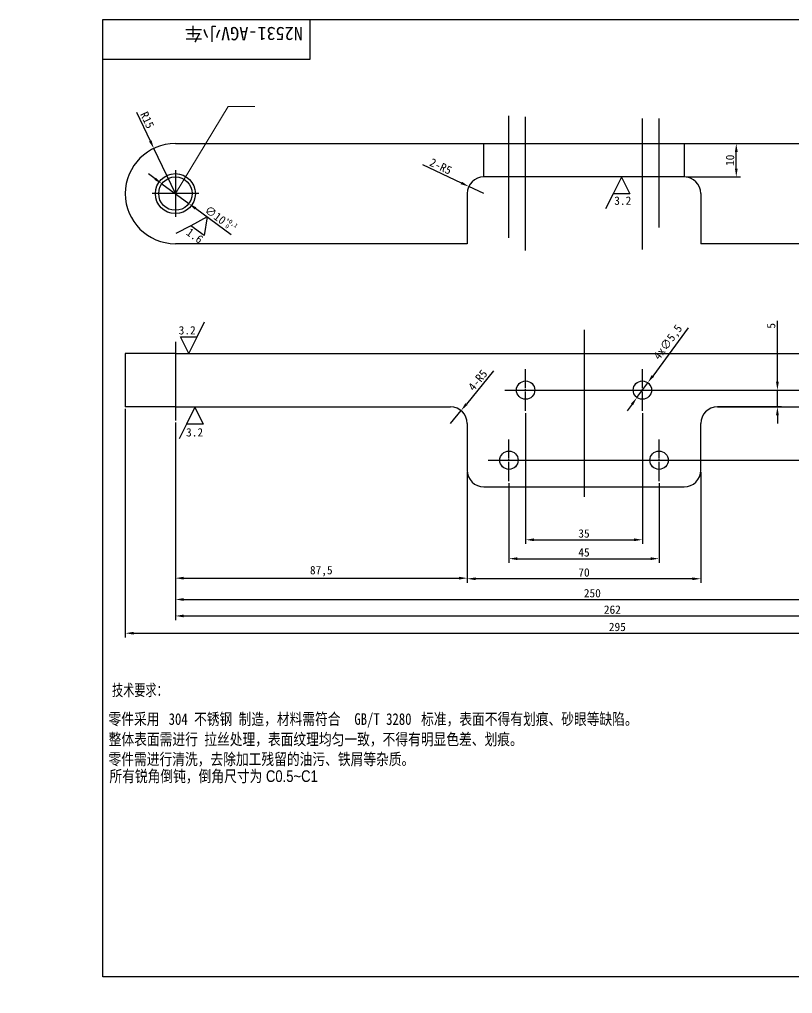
# Model space of a CAD drawing. Header units: millimetres. Extents: x 0 to 415, y 0 to 292.
# Drawn here: x 0 to 231.7, y 0 to 292 of the extents above; entities that cross this region are included whole.
import ezdxf
from ezdxf import colors
from ezdxf.entities.mleader import LeaderData, LeaderLine
from ezdxf.lldxf.tags import DXFTag
from ezdxf.math import Vec2, Vec3

# ---------------------------------------------------------------- set-up
doc = ezdxf.new("R2010")
doc.units = ezdxf.units.MM
for name, color, linetype in [('1225-左梁', 7, 'Continuous'), ('Default', 7, 'Continuous'), ('图框', 7, 'Continuous'), ('标注', 7, 'Continuous')]:
    doc.layers.add(name, color=color, linetype=linetype)
doc.styles.add('MtXpl_', font='SimSun.ttf')
doc.styles.add('SEACAD_Arial', font='arial.ttf', dxfattribs={"width": 0.8})
tags = doc.linetypes.add('CENTER2', pattern=[28.575, 19.05, -3.175, 3.175, -3.175]).pattern_tags.tags
tags[10:11] = [DXFTag(74, 4), DXFTag(75, 0), DXFTag(340, '0'), DXFTag(46, 0.0), DXFTag(50, 0.0), DXFTag(44, 0.0), DXFTag(45, 0.0)]
tags[8:9] = [DXFTag(74, 4), DXFTag(75, 0), DXFTag(340, '0'), DXFTag(46, 0.0), DXFTag(50, 0.0), DXFTag(44, 0.0), DXFTag(45, 0.0)]
tags[6:7] = [DXFTag(74, 4), DXFTag(75, 0), DXFTag(340, '0'), DXFTag(46, 0.0), DXFTag(50, 0.0), DXFTag(44, 0.0), DXFTag(45, 0.0)]
tags[4:5] = [DXFTag(74, 4), DXFTag(75, 0), DXFTag(340, '0'), DXFTag(46, 0.0), DXFTag(50, 0.0), DXFTag(44, 0.0), DXFTag(45, 0.0)]
doc.dimstyles.new('ISO-25', dxfattribs={"dimtxt": 2.5, "dimasz": 2.5, "dimexe": 1.25, "dimexo": 0.625, "dimtad": 1, "dimtxsty": 'Standard', "dimcen": 2.5, "dimadec": 0, "dimazin": 0, "dimtfac": 1, "dimtmove": 0, "dimatfit": 3, "dimfxl": 1, "dimarcsym": 0})

# ---------------------------------------------------------------- blocks, each defined once
blk = doc.blocks.new('_DOT')
at = {"color": 0}
blk.add_line((0, 0), (-1, 0), dxfattribs=at)
at = {"color": 0, "const_width": 0.333}
blk.add_lwpolyline([(-0.1665, 0, 1), (0.1665, 0, 1)], format="xyb", close=True, dxfattribs=at)
blk = doc.blocks.new('*D30')
at = {"color": 0, "lineweight": -2, "transparency": 16777216}
for p, q in [((151.72, 174), (151.72, 134.78)), ((186.72, 174), (186.72, 134.78)), ((154.22, 136.03), (184.22, 136.03))]:
    blk.add_line(p, q, dxfattribs=at)
at = {"color": 0, "transparency": 16777216}
for points in [[(154.22, 136.44), (154.22, 135.61), (151.72, 136.03)], [(184.22, 136.44), (184.22, 135.61), (186.72, 136.03)]]:
    blk.add_solid(points, dxfattribs=at)
at = {"layer": 'Defpoints', "color": 0, "transparency": 16777216}
for p in [(151.72, 174.63), (186.72, 174.63), (186.72, 136.03)]:
    blk.add_point(p, dxfattribs=at)
at = {"color": 0, "transparency": 16777216, "insert": (169.22, 137.9), "char_height": 2.5, "attachment_point": 5}
blk.add_mtext('35', dxfattribs=at)
blk = doc.blocks.new('*D31')
at = {"color": 0, "lineweight": -2, "transparency": 16777216}
for p, q in [((146.72, 153), (146.72, 129.11)), ((191.72, 153), (191.72, 129.11)), ((149.22, 130.36), (189.22, 130.36))]:
    blk.add_line(p, q, dxfattribs=at)
at = {"color": 0, "transparency": 16777216}
for points in [[(149.22, 130.78), (149.22, 129.95), (146.72, 130.36)], [(189.22, 130.78), (189.22, 129.95), (191.72, 130.36)]]:
    blk.add_solid(points, dxfattribs=at)
at = {"layer": 'Defpoints', "color": 0, "transparency": 16777216}
for p in [(146.72, 153.63), (191.72, 153.63), (191.72, 130.36)]:
    blk.add_point(p, dxfattribs=at)
at = {"color": 0, "transparency": 16777216, "insert": (169.22, 132.24), "char_height": 2.5, "attachment_point": 5}
blk.add_mtext('45', dxfattribs=at)
blk = doc.blocks.new('*D32')
at = {"color": 0, "lineweight": -2, "transparency": 16777216}
for p, q in [((227.2, 183.38), (227.2, 201.62)), ((190.85, 180.88), (228.45, 180.88)), ((227.2, 175.88), (227.2, 180.88)), ((209.85, 175.88), (228.45, 175.88)), ((227.2, 173.38), (227.2, 170.88))]:
    blk.add_line(p, q, dxfattribs=at)
at = {"color": 0, "transparency": 16777216}
for points in [[(226.78, 183.38), (227.62, 183.38), (227.2, 180.88)], [(226.78, 173.38), (227.62, 173.38), (227.2, 175.88)]]:
    blk.add_solid(points, dxfattribs=at)
at = {"layer": 'Defpoints', "color": 0, "transparency": 16777216}
for p in [(190.22, 180.88), (209.22, 175.88), (227.2, 175.88)]:
    blk.add_point(p, dxfattribs=at)
at = {"color": 0, "transparency": 16777216, "insert": (225.33, 200.16), "char_height": 2.5, "attachment_point": 5, "rotation": 90}
blk.add_mtext('5', dxfattribs=at)
blk = doc.blocks.new('*D35')
at = {"color": 0, "lineweight": -2, "transparency": 16777216}
for p, q in [((189.85, 180.88), (238.69, 180.88)), ((237.44, 162.38), (237.44, 178.38)), ((195.85, 159.88), (238.69, 159.88))]:
    blk.add_line(p, q, dxfattribs=at)
at = {"color": 0, "transparency": 16777216}
for points in [[(237.02, 178.38), (237.86, 178.38), (237.44, 180.88)], [(237.02, 162.38), (237.86, 162.38), (237.44, 159.88)]]:
    blk.add_solid(points, dxfattribs=at)
at = {"layer": 'Defpoints', "color": 0, "transparency": 16777216}
for p in [(189.22, 180.88), (237.44, 180.88), (195.22, 159.88)]:
    blk.add_point(p, dxfattribs=at)
at = {"color": 0, "transparency": 16777216, "insert": (235.57, 170.38), "char_height": 2.5, "attachment_point": 5, "rotation": 90}
blk.add_mtext('21', dxfattribs=at)
blk = doc.blocks.new('*D36')
at = {"color": 0, "lineweight": -2, "transparency": 16777216}
for p, q in [((200.43, 199.59), (189.83, 185.11)), ((185.1, 178.66), (188.35, 183.1)), ((183.62, 176.65), (182.14, 174.63))]:
    blk.add_line(p, q, dxfattribs=at)
at = {"color": 0, "transparency": 16777216}
for points in [[(189.49, 185.36), (190.16, 184.87), (188.35, 183.1)], [(183.29, 176.89), (183.96, 176.4), (185.1, 178.66)]]:
    blk.add_solid(points, dxfattribs=at)
at = {"layer": 'Defpoints', "color": 0, "transparency": 16777216}
for p in [(188.35, 183.1), (185.1, 178.66)]:
    blk.add_point(p, dxfattribs=at)
at = {"color": 0, "transparency": 16777216, "insert": (194.57, 195.11), "char_height": 2.5, "attachment_point": 5, "rotation": 53.7695}
blk.add_mtext('4x∅5,5', dxfattribs=at)
blk = doc.blocks.new('*D37')
at = {"color": 0, "lineweight": -2, "transparency": 16777216}
for p, q in [((199.85, 254.79), (216.12, 254.79)), ((214.87, 247.29), (214.87, 252.29)), ((199.85, 244.79), (216.12, 244.79))]:
    blk.add_line(p, q, dxfattribs=at)
at = {"color": 0, "transparency": 16777216}
for points in [[(214.46, 252.29), (215.29, 252.29), (214.87, 254.79)], [(214.46, 247.29), (215.29, 247.29), (214.87, 244.79)]]:
    blk.add_solid(points, dxfattribs=at)
at = {"layer": 'Defpoints', "color": 0, "transparency": 16777216}
for p in [(199.22, 254.79), (214.87, 254.79), (199.22, 244.79)]:
    blk.add_point(p, dxfattribs=at)
at = {"color": 0, "transparency": 16777216, "insert": (213, 249.79), "char_height": 2.5, "attachment_point": 5, "rotation": 90}
blk.add_mtext('10', dxfattribs=at)
blk = doc.blocks.new('*D38')
at = {"color": 0, "lineweight": -2, "transparency": 16777216}
for p, q in [((40.68, 244.24), (38.67, 245.72)), ((42.7, 242.75), (50.75, 236.83)), ((63.5, 227.44), (52.76, 235.34))]:
    blk.add_line(p, q, dxfattribs=at)
at = {"color": 0, "transparency": 16777216}
for points in [[(40.93, 244.57), (40.44, 243.9), (42.7, 242.75)], [(53.01, 235.68), (52.52, 235.01), (50.75, 236.83)]]:
    blk.add_solid(points, dxfattribs=at)
at = {"layer": 'Defpoints', "color": 0, "transparency": 16777216}
for p in [(42.7, 242.75), (50.75, 236.83)]:
    blk.add_point(p, dxfattribs=at)
at = {"color": 0, "transparency": 16777216, "insert": (60.44, 232.41), "char_height": 2.5, "attachment_point": 5, "rotation": 323.6436}
blk.add_mtext('∅10{\\H1.25;\\S+0,1^  0;}', dxfattribs=at)
blk = doc.blocks.new('*D39')
at = {"color": 0, "lineweight": -2, "transparency": 16777216}
for p, q in [((35.09, 264.25), (39.21, 255.59)), ((46.72, 239.79), (40.28, 253.34))]:
    blk.add_line(p, q, dxfattribs=at)
at = {"color": 0, "transparency": 16777216}
blk.add_solid([(39.58, 255.77), (38.83, 255.41), (40.28, 253.34)], dxfattribs=at)
at = {"layer": 'Defpoints', "color": 0, "transparency": 16777216}
for p in [(40.28, 253.34), (46.72, 239.79)]:
    blk.add_point(p, dxfattribs=at)
at = {"color": 0, "transparency": 16777216, "insert": (38.3, 261.85), "char_height": 2.5, "attachment_point": 5, "rotation": 295.4423}
blk.add_mtext('R15', dxfattribs=at)
blk = doc.blocks.new('*D40')
at = {"color": 0, "lineweight": -2, "transparency": 16777216}
for p, q in [((31.72, 175.25), (31.72, 106.76)), ((326.72, 175.25), (326.72, 106.76)), ((34.22, 108.01), (324.22, 108.01))]:
    blk.add_line(p, q, dxfattribs=at)
at = {"color": 0, "transparency": 16777216}
for points in [[(34.22, 108.43), (34.22, 107.59), (31.72, 108.01)], [(324.22, 108.43), (324.22, 107.59), (326.72, 108.01)]]:
    blk.add_solid(points, dxfattribs=at)
at = {"layer": 'Defpoints', "color": 0, "transparency": 16777216}
for p in [(31.72, 175.88), (326.72, 175.88), (326.72, 108.01)]:
    blk.add_point(p, dxfattribs=at)
at = {"color": 0, "transparency": 16777216, "insert": (179.22, 109.89), "char_height": 2.5, "attachment_point": 5}
blk.add_mtext('295', dxfattribs=at)
blk = doc.blocks.new('*D41')
at = {"color": 0, "lineweight": -2, "transparency": 16777216}
for p, q in [((46.72, 171.14), (46.72, 123.27)), ((134.22, 156.25), (134.22, 123.27)), ((49.22, 124.52), (131.72, 124.52))]:
    blk.add_line(p, q, dxfattribs=at)
at = {"color": 0, "lineweight": 30, "transparency": 16777216}
for points in [[(49.22, 124.94), (49.22, 124.1), (46.72, 124.52)], [(131.72, 124.94), (131.72, 124.1), (134.22, 124.52)]]:
    blk.add_solid(points, dxfattribs=at)
at = {"layer": 'Defpoints', "color": 0, "lineweight": 30, "transparency": 16777216}
for p in [(46.72, 171.76), (134.22, 156.88), (134.22, 124.52)]:
    blk.add_point(p, dxfattribs=at)
at = {"color": 0, "transparency": 16777216, "insert": (90.47, 126.6), "char_height": 2.5, "attachment_point": 5}
blk.add_mtext('87,5', dxfattribs=at)
blk = doc.blocks.new('*D45')
at = {"color": 0, "lineweight": -2, "transparency": 16777216}
for p, q in [((134.22, 156.25), (134.22, 123.09)), ((204.22, 156.25), (204.22, 123.09)), ((201.72, 124.34), (136.72, 124.34))]:
    blk.add_line(p, q, dxfattribs=at)
at = {"color": 0, "lineweight": 30, "transparency": 16777216}
for points in [[(136.72, 124.75), (136.72, 123.92), (134.22, 124.34)], [(201.72, 124.75), (201.72, 123.92), (204.22, 124.34)]]:
    blk.add_solid(points, dxfattribs=at)
at = {"layer": 'Defpoints', "color": 0, "lineweight": 30, "transparency": 16777216}
for p in [(134.22, 156.88), (204.22, 156.88), (134.22, 124.34)]:
    blk.add_point(p, dxfattribs=at)
at = {"color": 0, "transparency": 16777216, "insert": (169.22, 126.21), "char_height": 2.5, "attachment_point": 5}
blk.add_mtext('70', dxfattribs=at)
blk = doc.blocks.new('*U49')
at = {"color": 0, "linetype": 'CENTER2', "transparency": 16777216}
for p, q in [((0, 0.55), (0, 6.25)), ((-6.25, 0), (-0.55, 0)), ((0.55, 0), (6.25, 0)), ((0, -6.25), (0, -0.55))]:
    blk.add_line(p, q, dxfattribs=at)
at = {"color": 0, "linetype": 'Continuous', "transparency": 16777216}
for p, q in [((-0.275, 0), (0.275, 0)), ((0, -0.275), (0, 0.275))]:
    blk.add_line(p, q, dxfattribs=at)
blk = doc.blocks.new('*U50')
at = {"color": 0, "linetype": 'CENTER2', "transparency": 16777216}
for p, q in [((0, 0.55), (0, 6.25)), ((-6.25, 0), (-0.55, 0)), ((0.55, 0), (6.25, 0)), ((0, -6.25), (0, -0.55))]:
    blk.add_line(p, q, dxfattribs=at)
at = {"color": 0, "linetype": 'Continuous', "transparency": 16777216}
for p, q in [((-0.275, 0), (0.275, 0)), ((0, -0.275), (0, 0.275))]:
    blk.add_line(p, q, dxfattribs=at)
blk = doc.blocks.new('*U51')
at = {"color": 0, "linetype": 'CENTER2', "transparency": 16777216}
for p, q in [((0, 0.55), (0, 6.25)), ((-6.25, 0), (-0.55, 0)), ((0.55, 0), (6.25, 0)), ((0, -6.25), (0, -0.55))]:
    blk.add_line(p, q, dxfattribs=at)
at = {"color": 0, "linetype": 'Continuous', "transparency": 16777216}
for p, q in [((-0.275, 0), (0.275, 0)), ((0, -0.275), (0, 0.275))]:
    blk.add_line(p, q, dxfattribs=at)
blk = doc.blocks.new('*U52')
at = {"color": 0, "linetype": 'CENTER2', "transparency": 16777216}
for p, q in [((0, 0.55), (0, 6.25)), ((-6.25, 0), (-0.55, 0)), ((0.55, 0), (6.25, 0)), ((0, -6.25), (0, -0.55))]:
    blk.add_line(p, q, dxfattribs=at)
at = {"color": 0, "linetype": 'Continuous', "transparency": 16777216}
for p, q in [((-0.275, 0), (0.275, 0)), ((0, -0.275), (0, 0.275))]:
    blk.add_line(p, q, dxfattribs=at)
blk = doc.blocks.new('*D54')
at = {"color": 0, "lineweight": -2, "transparency": 16777216}
for p, q in [((296.72, 175.25), (296.72, 116.88)), ((46.72, 171.14), (46.72, 116.88)), ((49.22, 118.13), (294.22, 118.13))]:
    blk.add_line(p, q, dxfattribs=at)
at = {"color": 0, "transparency": 16777216}
for points in [[(49.22, 118.54), (49.22, 117.71), (46.72, 118.13)], [(294.22, 118.54), (294.22, 117.71), (296.72, 118.13)]]:
    blk.add_solid(points, dxfattribs=at)
at = {"layer": 'Defpoints', "color": 0, "transparency": 16777216}
for p in [(296.72, 175.88), (46.72, 171.76), (296.72, 118.13)]:
    blk.add_point(p, dxfattribs=at)
at = {"color": 0, "transparency": 16777216, "insert": (171.72, 120), "char_height": 2.5, "attachment_point": 5}
blk.add_mtext('250', dxfattribs=at)
blk = doc.blocks.new('*D55')
at = {"color": 0, "lineweight": -2, "transparency": 16777216}
for p, q in [((308.72, 175.25), (308.72, 111.94)), ((46.72, 171.14), (46.72, 111.94)), ((49.22, 113.19), (306.22, 113.19))]:
    blk.add_line(p, q, dxfattribs=at)
at = {"color": 0, "transparency": 16777216}
for points in [[(49.22, 113.61), (49.22, 112.78), (46.72, 113.19)], [(306.22, 113.61), (306.22, 112.78), (308.72, 113.19)]]:
    blk.add_solid(points, dxfattribs=at)
at = {"layer": 'Defpoints', "color": 0, "transparency": 16777216}
for p in [(308.72, 175.88), (46.72, 171.76), (308.72, 113.19)]:
    blk.add_point(p, dxfattribs=at)
at = {"color": 0, "transparency": 16777216, "insert": (177.72, 115.07), "char_height": 2.5, "attachment_point": 5}
blk.add_mtext('262', dxfattribs=at)
blk = doc.blocks.new('*D56')
at = {"color": 0, "lineweight": -2, "transparency": 16777216}
for p, q in [((120.76, 248.51), (132.44, 242.99)), ((139.22, 239.79), (134.7, 241.93))]:
    blk.add_line(p, q, dxfattribs=at)
at = {"color": 0, "transparency": 16777216}
blk.add_solid([(132.62, 243.37), (132.26, 242.62), (134.7, 241.93)], dxfattribs=at)
at = {"layer": 'Defpoints', "color": 0, "transparency": 16777216}
for p in [(134.7, 241.93), (139.22, 239.79)]:
    blk.add_point(p, dxfattribs=at)
at = {"color": 0, "transparency": 16777216, "insert": (126.27, 247.98), "char_height": 2.5, "attachment_point": 5, "rotation": 334.7309}
blk.add_mtext('2-R5', dxfattribs=at)
blk = doc.blocks.new('*D58')
at = {"color": 0, "lineweight": -2, "transparency": 16777216}
for p, q in [((142.11, 186.71), (133.96, 176.7)), ((129.22, 170.88), (132.38, 174.76))]:
    blk.add_line(p, q, dxfattribs=at)
at = {"color": 0, "transparency": 16777216}
blk.add_solid([(133.64, 176.96), (134.28, 176.43), (132.38, 174.76)], dxfattribs=at)
at = {"layer": 'Defpoints', "color": 0, "transparency": 16777216}
for p in [(132.38, 174.76), (129.22, 170.88)]:
    blk.add_point(p, dxfattribs=at)
at = {"color": 0, "transparency": 16777216, "insert": (137.37, 183.86), "char_height": 2.5, "attachment_point": 5, "rotation": 50.8495}
blk.add_mtext('4-R5', dxfattribs=at)

msp = doc.modelspace()

# ---------------------------------------------------------------- linework, layer by layer
at = {"color": 3, "linetype": 'ByBlock', "lineweight": 20}
msp.add_line((62.598, 265.881), (70.598, 265.881), dxfattribs=at)
at = {"lineweight": 30}
for p, q in [((134.224, 239.791), (134.224, 224.791)), ((204.224, 239.791), (204.224, 224.791)), ((134.224, 170.88), (134.224, 156.88)), ((204.224, 156.88), (204.224, 170.88)), ((194.224, 151.88), (199.224, 151.88))]:
    msp.add_line(p, q, dxfattribs=at)
at = {"color": 1, "linetype": 'CENTER2'}
msp.add_line((169.224, 198.931), (169.224, 148.922), dxfattribs=at)
msp.add_line((228.452, 175.88), (209.224, 175.88))
at = {"color": 3, "linetype": 'ByBlock', "lineweight": 20}
msp.add_lwpolyline([(46.724, 239.791), (62.598, 265.881)], dxfattribs=at)
at = {"lineweight": 30}
msp.add_circle((46.724, 239.791), 6, dxfattribs=at)
for centre, start, end in [((139.224, 239.791), 90, 180), ((199.224, 239.791), 0, 90), ((129.224, 170.88), 0, 90), ((209.224, 170.88), 90, 180), ((139.224, 156.88), 180, 270), ((199.224, 156.88), 270, 0)]:
    msp.add_arc(centre, 5, start, end, dxfattribs=at)
at = {"layer": '1225-左梁', "lineweight": 30}
for p, q in [((46.724, 254.791), (139.224, 254.791)), ((139.224, 244.791), (139.224, 254.791)), ((144.224, 254.791), (194.224, 254.791)), ((194.224, 254.791), (199.224, 254.791)), ((199.224, 254.791), (199.224, 244.791)), ((199.224, 254.791), (296.724, 254.791)), ((194.224, 244.791), (144.224, 244.791)), ((199.224, 244.791), (194.224, 244.791)), ((134.224, 224.791), (46.724, 224.791)), ((326.724, 224.791), (204.224, 224.791))]:
    msp.add_line(p, q, dxfattribs=at)
at = {"layer": '1225-左梁', "color": 7, "linetype": 'Continuous', "lineweight": 30}
for p, q in [((139.224, 254.791), (144.224, 254.791)), ((144.224, 244.791), (139.224, 244.791)), ((46.724, 191.88), (31.724, 191.88)), ((31.724, 191.88), (31.724, 175.88)), ((46.724, 191.88), (301.724, 191.88)), ((46.724, 175.88), (31.724, 175.88)), ((46.724, 175.88), (129.224, 175.88)), ((209.224, 175.88), (301.724, 175.88)), ((139.224, 151.88), (194.224, 151.88))]:
    msp.add_line(p, q, dxfattribs=at)
at = {"layer": '1225-左梁', "lineweight": 30}
msp.add_circle((46.724, 239.791), 5, dxfattribs=at)
at = {"layer": '1225-左梁', "color": 7, "linetype": 'Continuous', "lineweight": 30}
for centre in [(151.724, 180.88), (186.724, 180.88), (146.724, 159.88), (191.724, 159.88)]:
    msp.add_circle(centre, 2.75, dxfattribs=at)
at = {"layer": '1225-左梁', "lineweight": 30}
msp.add_arc((46.724, 239.791), 15, 90, 270, dxfattribs=at)
at = {"layer": 'Default', "color": 1, "linetype": 'CENTER2'}
for p, q in [((146.724, 226.506), (146.724, 263.083)), ((151.724, 222.75), (151.724, 262.77)), ((186.724, 223.063), (186.724, 262.3)), ((191.724, 229.636), (191.724, 262.3)), ((46.724, 246.791), (46.724, 232.791)), ((53.724, 239.791), (39.724, 239.791)), ((46.724, 195.38), (46.724, 171.762)), ((148.224, 180.88), (190.224, 180.88)), ((143.224, 159.88), (195.224, 159.88))]:
    msp.add_line(p, q, dxfattribs=at)
at = {"layer": '图框', "color": 7, "linetype": 'Continuous'}
for p, q in [((25, 5), (25, 292)), ((25, 292), (415, 292)), ((87, 292), (87, 280)), ((87, 280), (25, 280)), ((415, 5), (25, 5))]:
    msp.add_line(p, q, dxfattribs=at)
at = {"layer": '标注', "color": 4}
for p, q in [((180.44, 244.746), (177.94, 239.746)), ((180.44, 244.746), (182.94, 239.746)), ((177.94, 239.746), (175.704, 235.274)), ((182.94, 239.746), (177.94, 239.746)), ((56.268, 232.806), (51.331, 230.184)), ((56.268, 232.806), (55.403, 227.283)), ((51.331, 230.184), (46.915, 227.839)), ((55.403, 227.283), (51.331, 230.184)), ((53.217, 196.861), (55.453, 201.333)), ((48.217, 196.861), (53.217, 196.861)), ((50.717, 191.861), (48.217, 196.861)), ((50.717, 191.861), (53.217, 196.861)), ((52.555, 175.729), (50.055, 170.729)), ((52.555, 175.729), (55.055, 170.729)), ((50.055, 170.729), (47.819, 166.256)), ((55.055, 170.729), (50.055, 170.729))]:
    msp.add_line(p, q, dxfattribs=at)

# ---------------------------------------------------------------- block references
at = {"color": 1, "linetype": 'CENTER2'}
for name, p in [('*U49', (151.724, 180.88)), ('*U51', (186.724, 180.88)), ('*U50', (146.724, 159.88)), ('*U52', (191.724, 159.88))]:
    msp.add_blockref(name, p, dxfattribs=at)

# ---------------------------------------------------------------- texts
at = {"color": 40, "true_color": 0xf8d731, "style": 'MtXpl_', "width": 0.8}
for s, p in [('零件采用 ', (26.691, 80.532)), ('304 ', (44.711, 80.532)), ('不锈钢 制造，材料需符合 ', (52.325, 80.532)), ('GB/T 3280 ', (100.378, 80.532)), ('标准，表面不得有划痕、砂眼等缺陷。', (120.381, 80.532)), ('整体表面需进行 拉丝处理，表面纹理均匀一致，不得有明显色差、划痕。', (26.744, 74.473)), ('零件需进行清洗，去除加工残留的油污、铁屑等杂质。', (26.691, 68.513))]:
    msp.add_text(s, height=3.5, dxfattribs=at).set_placement(p)
at = {"color": 40, "true_color": 0xf8d731, "insert": (26.964, 66.915), "char_height": 3.5, "width": 82.64748, "attachment_point": 1, "style": 'SEACAD_Arial'}
msp.add_mtext('所有锐角倒钝，倒角尺寸为 C0.5~C1', dxfattribs=at)
at = {"layer": 'Default', "insert": (27.725, 92.723), "char_height": 3.5, "width": 19.56302, "attachment_point": 1, "style": 'SEACAD_Arial'}
msp.add_mtext('{\\f宋体|b0||i0||c0|p34;\\C7;\\H3.5;\\W0.7;技术要求：}', dxfattribs=at)
at = {"layer": '标注', "color": 4}
for p in [(178.29, 236.435), (47.72, 197.571), (49.936, 166.985)]:
    msp.add_text('3.2', height=2.5, dxfattribs=at).set_placement(p)
msp.add_text('1.6', height=2.5, rotation=324.5341, dxfattribs=at).set_placement((49.755, 227.648))

# ---------------------------------------------------------------- dimensions: what is measured, and where the dimension line sits
at = {"color": 4}
dim = msp.add_radius_dim(center=(46.724, 239.791), mpoint=(40.28, 253.336), dimstyle='ISO-25', dxfattribs=at)
dim.commit()
dim.dimension.update_dxf_attribs({"geometry": '*D39', "text_midpoint": (38.304, 261.855)})
dim = msp.add_linear_dim(base=(214.873, 254.791), p1=(199.224, 244.791), p2=(199.224, 254.791), angle=90, dimstyle='ISO-25', dxfattribs=at)
dim.commit()
dim.dimension.update_dxf_attribs({"geometry": '*D37', "text_midpoint": (212.998, 249.791)})
for center, mpoint, text, picture, middle in [((139.224, 239.791), (134.703, 241.925), '2-<>', '*D56', (126.271, 247.978)), ((129.224, 170.88), (132.381, 174.757), '4-<>', '*D58', (137.372, 183.858))]:
    dim = msp.add_radius_dim(center=center, mpoint=mpoint, text=text, dimstyle='ISO-25', dxfattribs=at)
    dim.commit()
    dim.dimension.update_dxf_attribs({"geometry": picture, "text_midpoint": middle})
dim = msp.add_diameter_dim_2p(p1=(42.697, 242.755), p2=(50.751, 236.827), dimstyle='ISO-25', override={"dimgap": 0.625, "dimtol": 1, "dimlim": 0, "dimtp": 0.1, "dimtm": 0, "dimtfac": 0.5}, dxfattribs=at)
dim.commit()
dim.dimension.update_dxf_attribs({"geometry": '*D38', "text_midpoint": (60.437, 232.413)})
for base, p1, p2, angle, override, picture, middle, dimtype in [((227.202, 175.88), (190.224, 180.88), (209.224, 175.88), 90, {"dimgap": 0.625, "dimtol": 0, "dimlim": 0, "dimtp": 0.5, "dimtm": 0.5}, '*D32', (227.202, 200.163), 160), ((186.724, 136.027), (151.724, 174.63), (186.724, 174.63), 0, {"dimtp": 0.05, "dimtm": 0.05}, '*D30', (169.224, 136.027), 161)]:
    dim = msp.add_linear_dim(base=base, p1=p1, p2=p2, angle=angle, dimstyle='ISO-25', override=override, dxfattribs=at)
    dim.commit()
    dim.dimension.update_dxf_attribs({"geometry": picture, "text_midpoint": middle, "dimtype": dimtype})
dim = msp.add_diameter_dim_2p(p1=(185.099, 178.662), p2=(188.35, 183.098), text='4x<>', dimstyle='ISO-25', dxfattribs=at)
dim.commit()
dim.dimension.update_dxf_attribs({"geometry": '*D36', "text_midpoint": (196.246, 193.875), "dimtype": 163})
dim = msp.add_linear_dim(base=(237.441, 180.88), p1=(195.224, 159.88), p2=(189.224, 180.88), angle=90, dimstyle='ISO-25', override={"dimgap": 0.625, "dimtol": 0, "dimlim": 0, "dimtp": 0.05, "dimtm": 0.05}, dxfattribs=at)
dim.commit()
dim.dimension.update_dxf_attribs({"geometry": '*D35', "text_midpoint": (235.566, 170.38)})
for base, p1, p2, picture, middle in [((326.724, 108.012), (31.724, 175.88), (326.724, 175.88), '*D40', (179.224, 108.012)), ((296.724, 118.126), (46.724, 171.762), (296.724, 175.88), '*D54', (171.724, 118.126)), ((308.724, 113.195), (46.724, 171.762), (308.724, 175.88), '*D55', (177.724, 113.195)), ((134.224, 124.519), (46.724, 171.762), (134.224, 156.88), '*D41', (90.474, 124.519)), ((134.224, 124.337), (204.224, 156.88), (134.224, 156.88), '*D45', (169.224, 124.337))]:
    dim = msp.add_linear_dim(base=base, p1=p1, p2=p2, dimstyle='ISO-25', dxfattribs=at)
    dim.commit()
    dim.dimension.update_dxf_attribs({"geometry": picture, "text_midpoint": middle, "dimtype": 160})
dim = msp.add_linear_dim(base=(191.724, 130.365), p1=(146.724, 153.63), p2=(191.724, 153.63), dimstyle='ISO-25', override={"dimgap": 0.625, "dimtol": 0, "dimlim": 0, "dimtp": 0.05, "dimtm": 0.05}, dxfattribs=at)
dim.commit()
dim.dimension.update_dxf_attribs({"geometry": '*D31', "text_midpoint": (169.224, 130.365), "dimtype": 160})

# ---------------------------------------------------------------- leaders
at = {"layer": '图框', "color": 7, "linetype": 'Continuous'}
ml = msp.add_multileader_mtext('Standard', dxfattribs=at)
ml.set_content('{\\pxsm0.9;\\f宋体|b0||i0||c0|p34;\\W1.;N2531-AGV小车\\P}', color=7)
ml.set_leader_properties()
ml.set_arrow_properties(name='DOT')
ml.build(insert=Vec2(0, 0))
ml.multileader.update_dxf_attribs({"leader_type": 0, "dogleg_length": 0})
ctx = ml.context
ctx.base_point, ctx.landing_gap_size = Vec3(87.678, 288.033), 1.4
ctx.text_align_type = 1
notes = []
notes.append((ctx, [(0, (0, 0, 0), (0, 0), (1, 0), 1, [])]))
ctx.mtext.insert, ctx.mtext.text_direction, ctx.mtext.rotation, ctx.mtext.alignment = Vec3(67.232, 285.743), Vec3(-1, 0), 3.1415927, 2
ml = msp.add_multileader_mtext('Standard', dxfattribs=at)
ml.set_content('{\\pxsm0.9;\\f宋体|b0||i0||c0|p34;\\W1.;1225-左梁\\P}', color=7)
ml.set_leader_properties()
ml.set_arrow_properties(name='DOT')
ml.build(insert=Vec2(0, 0))
ml.multileader.update_dxf_attribs({"leader_type": 0, "dogleg_length": 0})
ctx = ml.context
ctx.base_point, ctx.landing_gap_size = Vec3(368.561, 53.587), 1.4
ctx.text_align_type = 1
notes.append((ctx, [(0, (0, 0, 0), (0, 0), (1, 0), 1, [])]))
ctx.mtext.insert, ctx.mtext.alignment = Vec3(382.973, 55.877), 2
ml = msp.add_multileader_mtext('Standard', dxfattribs=at)
ml.set_content('{\\pxsm0.9;\\f宋体|b0||i0||c0|p34;\\W1.;N2531-1223\\P}', color=7)
ml.set_leader_properties()
ml.set_arrow_properties(name='DOT')
ml.build(insert=Vec2(0, 0))
ml.multileader.update_dxf_attribs({"leader_type": 0, "dogleg_length": 0})
ctx = ml.context
ctx.base_point, ctx.landing_gap_size = Vec3(309.147, 54.198), 1.4
ctx.text_align_type = 1
notes.append((ctx, [(0, (0, 0, 0), (0, 0), (1, 0), 1, [])]))
ctx.mtext.insert, ctx.mtext.alignment = Vec3(325.247, 56.198), 2
ml = msp.add_multileader_mtext('Standard', dxfattribs=at)
ml.set_content('{\\pxsm0.9;\\f宋体|b0||i0||c0|p34;\\W0.6507936508;2025/9/10\\P}', color=7)
ml.set_leader_properties()
ml.set_arrow_properties(name='DOT')
ml.build(insert=Vec2(0, 0))
ml.multileader.update_dxf_attribs({"leader_type": 0, "dogleg_length": 0, "arrow_head_size": 3.5})
ctx = ml.context
ctx.base_point, ctx.char_height, ctx.arrow_head_size, ctx.landing_gap_size = Vec3(273.234, 50.329), 3.5, 3.5, 1.225
ctx.text_align_type = 1
notes.append((ctx, [(0, (0, 0, 0), (0, 0), (1, 0), 1, [])]))
ctx.mtext.insert, ctx.mtext.alignment = Vec3(282.397, 52.264), 2
ml = msp.add_multileader_mtext('Standard', dxfattribs=at)
ml.set_content('{\\pxsm0.9;\\f宋体|b0||i0||c0|p34;\\W0.369086814;宁波宁工机器人科技有限公司\\P}', color=7)
ml.set_leader_properties()
ml.set_arrow_properties(name='DOT')
ml.build(insert=Vec2(0, 0))
ml.multileader.update_dxf_attribs({"leader_type": 0, "dogleg_length": 0, "arrow_head_size": 5})
ctx = ml.context
ctx.base_point, ctx.char_height, ctx.arrow_head_size, ctx.landing_gap_size = Vec3(305.378, 32.091), 5, 5, 1.75
ctx.text_align_type = 1
notes.append((ctx, [(0, (0, 0, 0), (0, 0), (1, 0), 1, [])]))
ctx.mtext.insert, ctx.mtext.alignment = Vec3(324.232, 34.968), 2
ml = msp.add_multileader_mtext('Standard', dxfattribs=at)
ml.set_content('{\\pxsm0.9;\\f宋体|b0||i0||c0|p34;\\W0.231395911; 错误: 没有参考\\P}', color=7)
ml.set_leader_properties()
ml.set_arrow_properties(name='DOT')
ml.build(insert=Vec2(0, 0))
ml.multileader.update_dxf_attribs({"leader_type": 0, "dogleg_length": 0, "arrow_head_size": 3.5})
ctx = ml.context
ctx.base_point, ctx.char_height, ctx.arrow_head_size, ctx.landing_gap_size = Vec3(371.095, 32.672), 3.5, 3.5, 1.225
ctx.text_align_type = 1
notes.append((ctx, [(0, (0, 0, 0), (0, 0), (1, 0), 1, [])]))
ctx.mtext.insert, ctx.mtext.alignment = Vec3(377.416, 34.676), 2
ml = msp.add_multileader_mtext('Standard', dxfattribs=at)
ml.set_content('{\\pxsm0.9;\\f宋体|b0||i0||c0|p34;\\W1.;A\\P}', color=7)
ml.set_leader_properties()
ml.set_arrow_properties(name='DOT')
ml.build(insert=Vec2(0, 0))
ml.multileader.update_dxf_attribs({"leader_type": 0, "dogleg_length": 0, "arrow_head_size": 3.5})
ctx = ml.context
ctx.base_point, ctx.char_height, ctx.arrow_head_size, ctx.landing_gap_size = Vec3(403.89, 32.668), 3.5, 3.5, 1.225
ctx.text_align_type = 1
notes.append((ctx, [(0, (0, 0, 0), (0, 0), (1, 0), 1, [])]))
ctx.mtext.insert, ctx.mtext.alignment = Vec3(407.073, 34.418), 2
ml = msp.add_multileader_mtext('Standard', dxfattribs=at)
ml.set_content('{\\pxsm0.9;\\f宋体|b0||i0||c0|p34;\\W1.;1:1\\P}', color=7)
ml.set_leader_properties()
ml.set_arrow_properties(name='DOT')
ml.build(insert=Vec2(0, 0))
ml.multileader.update_dxf_attribs({"leader_type": 0, "dogleg_length": 0, "arrow_head_size": 3.5})
ctx = ml.context
ctx.base_point, ctx.char_height, ctx.arrow_head_size, ctx.landing_gap_size = Vec3(387.117, 32.614), 3.5, 3.5, 1.225
ctx.text_align_type = 1
notes.append((ctx, [(0, (0, 0, 0), (0, 0), (1, 0), 1, [])]))
ctx.mtext.insert, ctx.mtext.alignment = Vec3(392.332, 34.364), 2
ml = msp.add_multileader_mtext('Standard', dxfattribs=at)
ml.set_content('{\\pxsm0.9;\\f宋体|b0||i0||c0|p34;\\W1.;1\\P}', color=7)
ml.set_leader_properties()
ml.set_arrow_properties(name='DOT')
ml.build(insert=Vec2(0, 0))
ml.multileader.update_dxf_attribs({"leader_type": 0, "dogleg_length": 0, "arrow_head_size": 3.5})
ctx = ml.context
ctx.base_point, ctx.char_height, ctx.arrow_head_size, ctx.landing_gap_size = Vec3(367.073, 23.399), 3.5, 3.5, 1.225
ctx.text_align_type = 2
notes.append((ctx, [(0, (0, 0, 0), (0, 0), (1, 0), 1, [])]))
ctx.mtext.insert, ctx.mtext.alignment = Vec3(370.497, 25.149), 3
ml = msp.add_multileader_mtext('Standard', dxfattribs=at)
ml.set_content('{\\pxsm0.9;\\f宋体|b0||i0||c0|p34;\\W1.;1\\P}', color=7)
ml.set_leader_properties()
ml.set_arrow_properties(name='DOT')
ml.build(insert=Vec2(0, 0))
ml.multileader.update_dxf_attribs({"leader_type": 0, "dogleg_length": 0, "arrow_head_size": 3.5})
ctx = ml.context
ctx.base_point, ctx.char_height, ctx.arrow_head_size, ctx.landing_gap_size = Vec3(396.925, 23.326), 3.5, 3.5, 1.225
ctx.text_align_type = 1
notes.append((ctx, [(0, (0, 0, 0), (0, 0), (1, 0), 1, [])]))
ctx.mtext.insert, ctx.mtext.alignment = Vec3(399.637, 25.076), 2
ml = msp.add_multileader_mtext('Standard', dxfattribs=at)
ml.set_content('{\\pxsm0.9;\\f宋体|b0||i0||c0|p34;\\W0.6507936508;2025/9/10\\P}', color=7)
ml.set_leader_properties()
ml.set_arrow_properties(name='DOT')
ml.build(insert=Vec2(0, 0))
ml.multileader.update_dxf_attribs({"leader_type": 0, "dogleg_length": 0, "arrow_head_size": 3.5})
ctx = ml.context
ctx.base_point, ctx.char_height, ctx.arrow_head_size, ctx.landing_gap_size = Vec3(273.199, 8.289), 3.5, 3.5, 1.225
ctx.text_align_type = 1
notes.append((ctx, [(0, (0, 0, 0), (0, 0), (1, 0), 1, [])]))
ctx.mtext.insert, ctx.mtext.alignment = Vec3(282.361, 10.225), 2
ml = msp.add_multileader_mtext('Standard', dxfattribs=at)
ml.set_content('{\\pxsm0.9;\\f宋体|b0||i0||c0|p34;\\W1.;否\\P}', color=7)
ml.set_leader_properties()
ml.set_arrow_properties(name='DOT')
ml.build(insert=Vec2(0, 0))
ml.multileader.update_dxf_attribs({"leader_type": 0, "dogleg_length": 0, "arrow_head_size": 3.5})
ctx = ml.context
ctx.base_point, ctx.char_height, ctx.arrow_head_size, ctx.landing_gap_size = Vec3(252.954, 8.153), 3.5, 3.5, 1.225
ctx.text_align_type = 1
notes.append((ctx, [(0, (0, 0, 0), (0, 0), (1, 0), 1, [])]))
ctx.mtext.insert, ctx.mtext.alignment = Vec3(257.086, 10.148), 2
for ctx, leaders in notes:
    for number, flags, end, landing, length, lines in leaders:
        leader = LeaderData()
        leader.index, (leader.has_last_leader_line, leader.has_dogleg_vector, leader.attachment_direction) = number, flags
        leader.last_leader_point, leader.dogleg_vector, leader.dogleg_length = Vec3(end), Vec3(landing), length
        for number, points, colour, breaks in lines:
            line = LeaderLine()
            line.index, line.vertices, line.color, line.breaks = number, Vec3.list(points), colors.encode_raw_color(colour), breaks
            leader.lines.append(line)
        ctx.leaders.append(leader)

doc.saveas('drawing.dxf')
